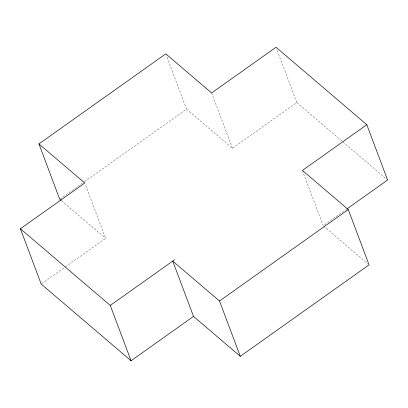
<?xml version="1.0" encoding="UTF-8"?>
<svg xmlns="http://www.w3.org/2000/svg" width="408" height="408" viewBox="0 0 408 408"><rect width="100%" height="100%" fill="white"/><g stroke="black" fill="none" stroke-linecap="round" stroke-linejoin="round"><path stroke-width="0.31" stroke-dasharray="2.04 1.53" d="M60.241 198.864L84.058 181.953M84.573 181.585L186.568 109.16L166.444 55.631M41.708 283.708L65.076 267.113M65.596 266.745L105.58 238.354L85.236 184.232M186.568 109.16L232.422 148.282L296.81 102.561L276.685 49.031M346.581 209.151L323.212 225.741L302.644 171.023M296.81 102.561L387.115 179.607M323.697 226.154L367.618 263.629M61.654 200.879L105.58 238.354M211.63 92.968L232.422 148.282"/><path stroke-width="0.61" d="M61.169 200.466L59.721 199.231L38.933 143.917L165.776 53.846L211.63 92.968L276.017 47.246L366.807 124.705L387.6 180.02L347.101 208.779M366.807 124.705L302.42 170.427L348.279 209.549L369.067 264.863L240.292 356.306L219.504 300.997L172.732 261.089L193.519 316.404L131.065 360.754L41.193 284.075L20.4 228.761L84.788 183.039L38.933 143.917M131.065 360.754L110.277 305.439L174.66 259.718M219.504 300.997L348.279 209.549M193.519 316.404L240.292 356.306M20.4 228.761L110.277 305.439"/></g></svg>
